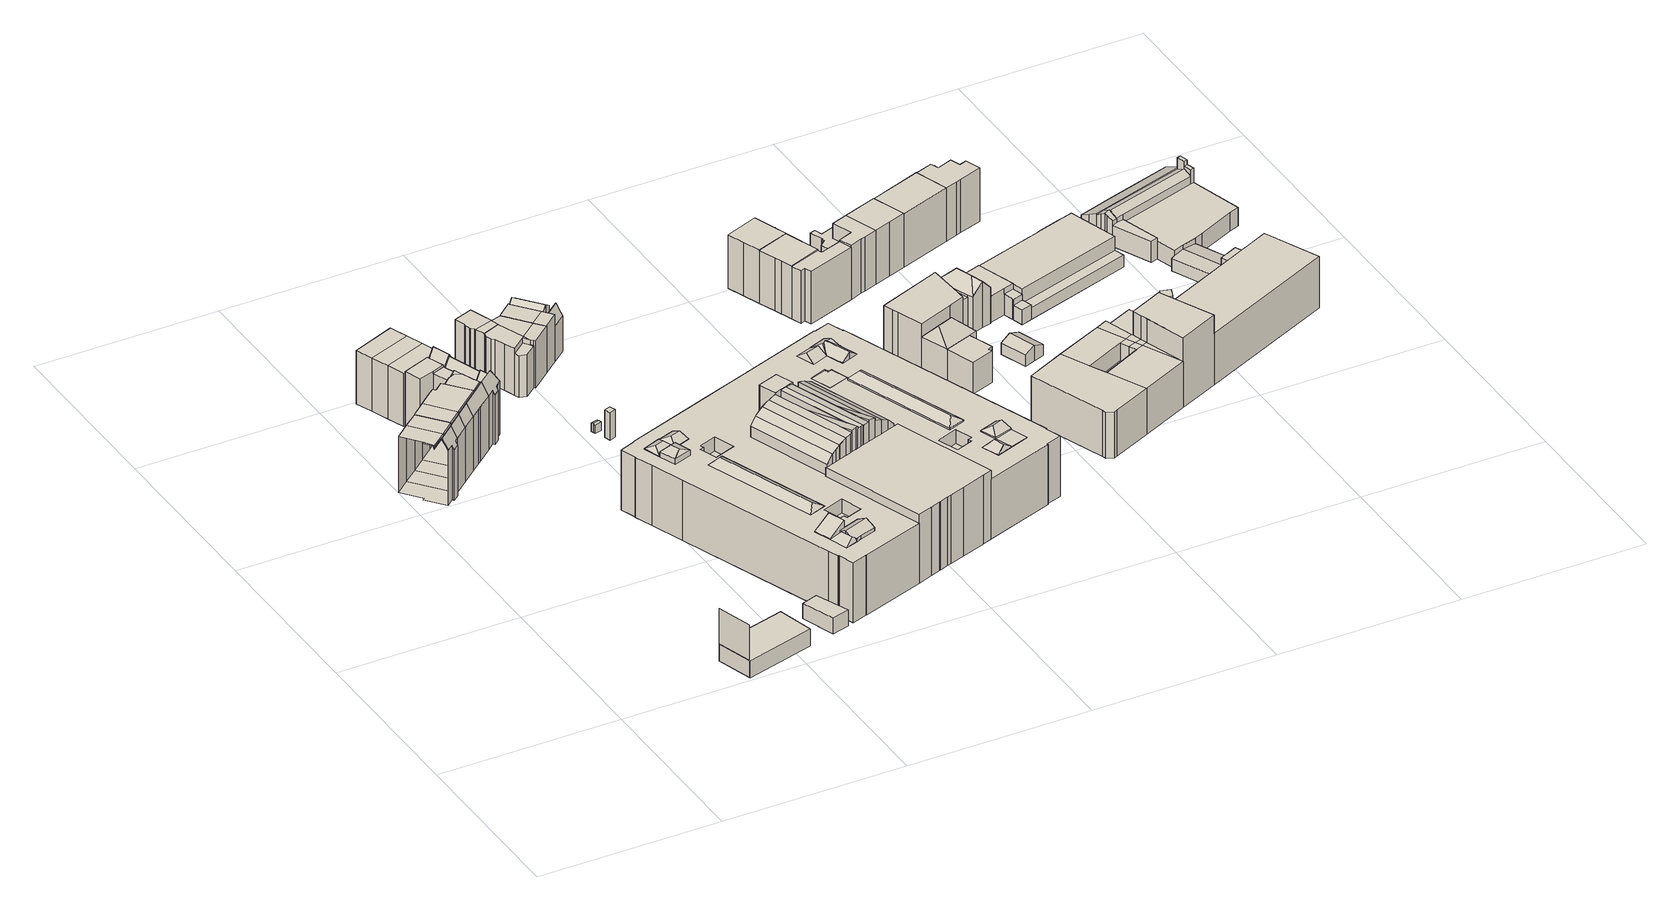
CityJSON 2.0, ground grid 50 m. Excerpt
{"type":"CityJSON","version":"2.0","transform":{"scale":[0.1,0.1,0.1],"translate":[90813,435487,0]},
"CityObjects":{
"building1":{"type":"Building","attributes":{"TerrainHeight":0.61,"bron_tex":"UltraCAM-X 10cm juni 2008","voll_tex":"complete","bron_geo":"Lidar 15-30 punten - nov. 2008","status":"1"},"geometry":[{"type":"MultiSurface","lod":"2","boundaries":[[[0,1,2,3,4,5]],[[6,7,8,9]],[[10,11,12]],[[13,10,12,14]],[[15,16,17,18,19,20,21,22]],[[23,15,22,24]],[[25,26,27,28,29,30,31,32,33,34]],[[6,9,3,2]],[[9,8,13,14]],[[12,35,36]],[[37,11,16]],[[14,12,36,23]],[[21,38,22]],[[21,20,27,26]],[[20,19,28,27]],[[19,18,29,28]],[[18,17,30,29]],[[17,16,31,30]],[[37,15,39]],[[15,35,39]],[[0,5,25,34]],[[4,3,23,24]]]}]},
"building2":{"type":"Building","attributes":{"TerrainHeight":0.63,"bron_tex":"UltraCAM-X 10cm juni 2008","voll_tex":"complete","bron_geo":"Lidar 15-30 punten - nov. 2008","status":"1"},"geometry":[{"type":"MultiSurface","lod":"2","boundaries":[[[5,4,40,41]],[[22,38,42,43]],[[24,22,43,44]],[[45,46,26,25]],[[42,38,26,46]],[[5,41,45,25]],[[40,4,24,44]]]}]},
"building3":{"type":"Building","attributes":{"TerrainHeight":3.37,"bron_tex":"UltraCAM-X 10cm juni 2008","voll_tex":"complete","bron_geo":"Lidar 15-30 punten - nov. 2008","status":"1"},"geometry":[{"type":"MultiSurface","lod":"2","boundaries":[[[47,48,49,50,51,52,53]],[[54,55,56,57,58,59,60]],[[61,62,60,54]],[[47,53,55,54]],[[53,52,56,55]],[[52,51,57,56]],[[51,50,58,57]],[[50,49,59,58]],[[49,48,60,59]]]}]},
"building4":{"type":"Building","attributes":{"TerrainHeight":0.52,"bron_tex":"UltraCAM-X 10cm juni 2008","voll_tex":"complete","bron_geo":"Lidar 15-30 punten - nov. 2008","status":"1"},"geometry":[{"type":"MultiSurface","lod":"2","boundaries":[[[63,64,65,66]],[[67,68,69,70]],[[71,67,70,72]],[[73,74,46,45]],[[69,68,46,74]],[[68,67,43,42]],[[67,71,44,43]],[[63,66,73,45]],[[65,64,71,72]],[[64,63,41,40]]]}]},
"building5":{"type":"Building","attributes":{"TerrainHeight":0.45,"bron_tex":"UltraCAM-X 10cm juni 2008","voll_tex":"complete","bron_geo":"Lidar 15-30 punten - nov. 2008","status":"1"},"geometry":[{"type":"MultiSurface","lod":"2","boundaries":[[[66,65,75,76,77,78,79,80]],[[81,82,83,84,85,86]],[[87,81,86,88]],[[89,90,91,92,74,73,93,94,95,96]],[[86,85,97,98]],[[85,84,91,90]],[[84,83,92,91]],[[83,82,74,92]],[[82,81,70,69]],[[88,86,98,99]],[[81,87,72,70]],[[66,80,93,73]],[[80,79,94,93]],[[79,78,95,94]],[[78,77,96,95]],[[77,76,89,96]],[[76,75,100,101]],[[75,65,87,88]]]}]},
"building6":{"type":"Building","attributes":{"TerrainHeight":0.44,"bron_tex":"UltraCAM-X 10cm juni 2008","voll_tex":"complete","bron_geo":"Lidar 15-30 punten - nov. 2008","status":"1"},"geometry":[{"type":"MultiSurface","lod":"2","boundaries":[[[102,103,104,105]],[[106,107,108,109]],[[102,105,108,107]],[[105,104,109,108]],[[103,102,107,106]]]}]},
"building7":{"type":"Building","attributes":{"TerrainHeight":0.46,"bron_tex":"UltraCAM-X 10cm juni 2008","voll_tex":"complete","bron_geo":"Lidar 15-30 punten - nov. 2008","status":"1"},"geometry":[{"type":"MultiSurface","lod":"2","boundaries":[[[104,103,110,111]],[[106,109,112,113]],[[104,111,112,109]],[[110,103,106,113]]]}]},
"building8":{"type":"Building","attributes":{"TerrainHeight":0.47,"bron_tex":"UltraCAM-X 10cm juni 2008","voll_tex":"complete","bron_geo":"Lidar 15-30 punten - nov. 2008","status":"1"},"geometry":[{"type":"MultiSurface","lod":"2","boundaries":[[[111,110,114,115,116,117]],[[113,112,118,119,120]],[[111,117,118,112]],[[117,116,121,118]],[[116,115,119,121]],[[115,114,120,119]],[[114,110,113,120]]]}]},
"building9":{"type":"Building","attributes":{"TerrainHeight":0.47,"bron_tex":"UltraCAM-X 10cm juni 2008","voll_tex":"complete","bron_geo":"Lidar 15-30 punten - nov. 2008","status":"1"},"geometry":[{"type":"MultiSurface","lod":"2","boundaries":[[[122,123,124,125,126]],[[127,128,129,130]],[[128,131,132,129]],[[119,118,133,134,135]],[[128,127,118,136]],[[127,130,133,118]],[[130,129,137,138]],[[131,128,136,121]],[[129,132,139,137]],[[123,122,121,119]],[[122,126,132,131]],[[126,125,140,141]],[[125,124,135,134]],[[124,123,119,135]]]}]},
"building10":{"type":"Building","attributes":{"TerrainHeight":0.56,"bron_tex":"UltraCAM-X 10cm juni 2008","voll_tex":"complete","bron_geo":"Lidar 15-30 punten - nov. 2008","status":"1"},"geometry":[{"type":"MultiSurface","lod":"2","boundaries":[[[101,100,142,143,144,145,146,147]],[[148,149,150,151]],[[152,148,151,153,154,155,156,157,158]],[[98,97,159,160,161,162,163,164,165]],[[99,98,165,166]],[[167,168,169,170,171,172,173,174,175,176,177,178,179,90,89,180,181,182]],[[149,148,183,184]],[[148,152,185,183]],[[152,158,169,168]],[[158,157,170,169]],[[157,156,171,170]],[[156,155,172,171]],[[155,154,173,172]],[[154,153,174,173]],[[186,164,153,151]],[[165,186,151,187]],[[164,163,175,174]],[[163,162,176,175]],[[162,161,177,176]],[[161,160,178,177]],[[160,159,179,178]],[[159,97,90,179]],[[166,165,187,150]],[[101,147,180,89]],[[147,146,188,189]],[[146,145,190,188]],[[145,144,191,190]],[[144,143,192,191]],[[143,142,150,149]],[[142,100,99,166]]]}]},
"building11":{"type":"Building","attributes":{"TerrainHeight":1.01,"bron_tex":"UltraCAM-X 10cm juni 2008","voll_tex":"complete","bron_geo":"Lidar 15-30 punten - nov. 2008","status":"1"},"geometry":[{"type":"MultiSurface","lod":"2","boundaries":[[[189,188,190,191,192,193]],[[141,140,194]],[[140,195,196,197,194]],[[138,137,183,185]],[[137,139,184,183]],[[134,133,168,167,182,181,180,198]],[[138,185,168,133]],[[189,193,197,196]],[[193,192,184,199]],[[141,194,200,139]],[[194,197,199,200]],[[196,195,198,180]],[[195,140,134,198]]]}]},
"building12":{"type":"Building","attributes":{"TerrainHeight":3.46,"bron_tex":"UltraCAM-X 10cm juni 2008","voll_tex":"complete","bron_geo":"Lidar 15-30 punten - nov. 2008","status":"1"},"geometry":[{"type":"MultiSurface","lod":"2","boundaries":[[[201,202,203,204]],[[205,206,207,208]],[[201,204,206,205]],[[204,203,207,206]],[[203,202,208,207]],[[202,201,205,208]]]}]},
"building13":{"type":"Building","attributes":{"TerrainHeight":2.29,"bron_tex":"UltraCAM-X 10cm juni 2008","voll_tex":"complete","bron_geo":"Lidar 15-30 punten - nov. 2008","status":"1"},"geometry":[{"type":"MultiSurface","lod":"2","boundaries":[[[209,210,211,212,213]],[[214,215,216,217,218,219,209,213,220,221]],[[222,223,224,225,226,227,228,229,230,231,232]],[[211,210,233,234]],[[210,209,235,226]],[[214,221,236,232]],[[221,220,222,236]],[[220,213,223,222]],[[209,219,227,235]],[[219,218,228,227]],[[218,217,229,228]],[[217,216,230,229]],[[216,215,231,230]],[[215,214,232,231]]]}]},
"building14":{"type":"Building","attributes":{"TerrainHeight":2.46,"bron_tex":"UltraCAM-X 10cm juni 2008","voll_tex":"complete","bron_geo":"Lidar 15-30 punten - nov. 2008","status":"1"},"geometry":[{"type":"MultiSurface","lod":"2","boundaries":[[[237,238,239]],[[240,241,242,243,244,245]],[[239,234,233,246,247,248,249,250,251,237]],[[225,252,253,254,255,256,257,258,259,226]],[[238,237,245,244]],[[243,242,253,252]],[[242,241,254,253]],[[241,240,260,254]],[[247,246,259,258]],[[246,233,226,259]],[[237,251,240,245]],[[251,250,255,260]],[[250,249,256,255]],[[249,248,257,256]],[[248,247,258,257]]]}]},
"building15":{"type":"Building","attributes":{"TerrainHeight":3.62,"bron_tex":"UltraCAM-X 10cm juni 2008","voll_tex":"complete","bron_geo":"Lidar 15-30 punten - nov. 2008","status":"1"},"geometry":[{"type":"MultiSurface","lod":"2","boundaries":[[[261,262,263,264]],[[262,265,266,263]],[[267,268,269,270]],[[261,264,268,267]],[[264,263,271,268]],[[262,261,267,272]],[[263,266,269,271]],[[266,265,270,269]],[[265,262,272,270]]]}]},
"building16":{"type":"Building","attributes":{"TerrainHeight":3.78,"bron_tex":"UltraCAM-X 10cm juni 2008","voll_tex":"complete","bron_geo":"Lidar 15-30 punten - nov. 2008","status":"1"},"geometry":[{"type":"MultiSurface","lod":"2","boundaries":[[[273,274,275,276]],[[277,278,279,280]],[[273,276,280,279]],[[276,275,277,280]],[[275,274,278,277]],[[274,273,279,278]]]}]},
"building17":{"type":"Building","attributes":{"TerrainHeight":2.37,"bron_tex":"UltraCAM-X 10cm juni 2008","voll_tex":"complete","bron_geo":"Lidar 15-30 punten - nov. 2008","status":"1"},"geometry":[{"type":"MultiSurface","lod":"2","boundaries":[[[281,282,283,284,285,286,287]],[[213,212,211,281,287,288]],[[289,290,291]],[[292,293,294,295,296,252,225,224,223]],[[285,284,295,294]],[[284,283,296,295]],[[283,282,289,291]],[[282,281,239,238]],[[213,288,292,223]],[[281,211,234,239]],[[291,290,252,296]],[[290,289,244,243]]]}]},
"building18":{"type":"Building","attributes":{"TerrainHeight":2.28,"bron_tex":"UltraCAM-X 10cm juni 2008","voll_tex":"complete","bron_geo":"Lidar 15-30 punten - nov. 2008","status":"1"},"geometry":[{"type":"MultiSurface","lod":"2","boundaries":[[[297,298,299,300,301,302]],[[303,297,302,304]],[[305,306,307,294,293,292]],[[302,301,306,308]],[[301,300,309,310]],[[300,299,294,307]],[[299,298,286,285]],[[298,297,287,286]],[[303,304,305,292]],[[304,302,308,305]],[[297,303,288,287]]]}]},
"building19":{"type":"Building","attributes":{"TerrainHeight":2.13,"bron_tex":"UltraCAM-X 10cm juni 2008","voll_tex":"complete","bron_geo":"Lidar 15-30 punten - nov. 2008","status":"1"},"geometry":[{"type":"MultiSurface","lod":"2","boundaries":[[[311,312,313,314]],[[312,310,309,315,316,313]],[[317,318,319,320]],[[321,322,317,320]],[[323,324,325,307,306,305]],[[312,311,308,326]],[[315,309,307,325]],[[310,312,326,306]],[[318,317,327,305]],[[320,319,311,328]],[[319,318,305,308]],[[317,322,323,327]],[[322,321,329,323]],[[321,320,328,314]]]}]},
"building20":{"type":"Building","attributes":{"TerrainHeight":1.54,"bron_tex":"UltraCAM-X 10cm juni 2008","voll_tex":"complete","bron_geo":"Lidar 15-30 punten - nov. 2008","status":"1"},"geometry":[{"type":"MultiSurface","lod":"2","boundaries":[[[330,331,332,333]],[[334,335,331,330]],[[335,332,331]],[[334,330,333]],[[333,332,336,337]],[[338,339,340,341]],[[342,341,340,343]],[[342,338,341]],[[343,340,339]],[[344,345,346,347]],[[347,346,348,349]],[[344,347,349]],[[345,348,346]],[[350,351,352,353]],[[354,355,351,350]],[[355,352,351]],[[354,350,353]],[[356,357,358,359]],[[360,361,358,357]],[[359,358,361]],[[356,360,357]],[[362,363,364,365]],[[366,367,364,363]],[[364,367,365]],[[362,366,363]],[[368,369,370,371]],[[371,370,372,373]],[[368,371,373]],[[369,372,370]],[[374,375,376,377,378,379]],[[380,381,382,375,374,383]],[[384,385,386,387]],[[388,387,386,389]],[[388,384,387]],[[389,386,385]],[[390,391,392,393]],[[391,394,395,392]],[[390,394,391]],[[396,397,398,399]],[[400,401,402,403]],[[403,402,404,405]],[[400,403,405]],[[401,404,402]],[[406,407,408,409,410,411]],[[412,406,411,413,414,415]],[[416,417,418,419,420,421,422,423,424,425,426,427,428,429,430,431,432,433,434,435,430,429,436,437,438,439,428,427,440,425,424,441,420,419,442,443,444,445,418,417,446,447,448,449,450,451,452,453,454,455,456,457,458,459,460,461,462,463,464,465,394,390,466,467,468,395,394,465,469,470,462,461,471,459,458,472,473,474,475,476,477,478,473,472,479,480,456,455,481,482,483,484,485,486,487,488,489,490,491,492,493,494,495,496,497,498,499,500,501,502,503,504,505,506,507]],[[508,509,510,511,512,513]],[[514,515,516,517]],[[518,519,520,521,522,523]],[[524,525,526,527,528,529]],[[530,531,532,533,534,535,536,537,538,539,540,541,542]],[[543,544,545,546]],[[547,543,546,548]],[[549,547,548,550]],[[551,552,553,554,555]],[[556,557,558,559]],[[560,556,559,561]],[[562,563,564,565,566]],[[567,568,569,570]],[[571,567,570,572]],[[573,571,572,574]],[[574,575,576,573]],[[577,578,579,580,581,582]],[[583,584,585,586,587,588,589,590,591,592,593,594,595,596,597,598,599,600,601,602,603,604,605,606,607,608,609,610,611,612]],[[546,545,452,613]],[[545,544,453,452]],[[544,543,614,615]],[[548,546,613,616]],[[543,547,617,614]],[[550,618,619,620]],[[618,548,616,621]],[[547,549,622,617]],[[623,550,553]],[[555,554,624,625]],[[554,553,620,624]],[[623,552,549]],[[552,551,626,622]],[[551,627,557]],[[628,558,625,629]],[[558,627,555]],[[557,630,631,626]],[[630,556,632,633]],[[634,560,635,636]],[[556,634,637,632]],[[638,561,564]],[[566,565,448,639]],[[638,563,560]],[[563,640,641,635]],[[640,562,642,643]],[[562,644,568]],[[570,569,639,645]],[[569,644,566]],[[646,567,647,648]],[[568,646,649,642]],[[572,650,651,652]],[[650,570,645,653]],[[567,654,655,647]],[[654,571,656,657]],[[574,572,652,658]],[[659,573,660,661]],[[571,659,662,656]],[[575,574,658,663]],[[573,576,664,660]],[[576,575,447,446]],[[335,334,477,476]],[[332,335,665,666]],[[334,333,478,477]],[[337,336,475,667]],[[336,332,666,668]],[[339,338,333,337]],[[342,343,474,473]],[[338,342,473,478]],[[343,339,667,474]],[[345,344,426,425]],[[349,348,440,427]],[[344,349,427,426]],[[348,345,425,440]],[[353,352,471,461]],[[355,354,460,459]],[[352,355,459,471]],[[354,353,461,460]],[[356,359,669,670]],[[361,360,435,434]],[[359,361,434,433]],[[362,365,670,671]],[[365,367,360,356]],[[366,362,432,672]],[[369,368,672,431]],[[373,372,430,435]],[[368,373,367,366]],[[372,369,431,430]],[[374,379,673]],[[674,378,675]],[[378,377,676,677]],[[377,376,678,679]],[[376,375,680,467]],[[380,681,682]],[[374,673,383]],[[375,382,468,680]],[[382,381,395,468]],[[381,380,682,384]],[[388,389,466,393]],[[384,388,683,684]],[[389,675,685,686]],[[393,392,687,683]],[[392,395,684,687]],[[396,399,424,423]],[[399,398,441,424]],[[398,397,400,405]],[[397,396,423,688]],[[401,400,688,422]],[[689,401,422,690]],[[411,410,421,691]],[[410,409,692,421]],[[409,408,690,692]],[[408,693,689]],[[406,694,407]],[[412,415,695,696]],[[415,414,405,695]],[[414,413,420,441]],[[413,411,691,420]],[[697,412,696,403]],[[406,697,403,694]],[[496,495,584,583]],[[495,494,585,584]],[[494,493,586,585]],[[493,492,698,586]],[[492,491,587,698]],[[491,490,588,587]],[[490,489,589,588]],[[489,488,590,589]],[[488,487,591,590]],[[487,486,592,591]],[[486,485,593,592]],[[485,484,594,593]],[[484,483,595,594]],[[483,482,596,595]],[[482,481,597,596]],[[481,455,699,597]],[[621,451,624,619]],[[653,447,663,651]],[[416,507,602,700]],[[507,506,603,602]],[[506,505,604,603]],[[505,504,605,604]],[[504,503,606,605]],[[503,502,607,606]],[[502,501,608,607]],[[501,500,609,608]],[[500,499,610,609]],[[499,498,611,610]],[[498,497,612,611]],[[497,496,583,612]],[[433,432,671,669]],[[429,428,521,520]],[[428,439,522,521]],[[439,438,523,522]],[[438,437,518,523]],[[437,436,519,518]],[[436,429,520,519]],[[444,443,511,510]],[[443,442,512,511]],[[442,419,513,512]],[[419,418,508,513]],[[418,445,509,508]],[[445,444,510,509]],[[464,463,579,578]],[[463,462,580,579]],[[462,470,581,580]],[[470,469,582,581]],[[469,465,577,582]],[[465,464,578,577]],[[467,676,679,678]],[[677,466,686,685]],[[457,456,527,526]],[[456,480,528,527]],[[480,479,529,528]],[[479,472,524,529]],[[472,458,525,524]],[[458,457,526,525]],[[476,475,668,665]],[[517,516,450,449]],[[516,515,451,450]],[[515,701,629,624]],[[701,702,559,628]],[[702,703,561,559]],[[703,514,565,564]],[[514,517,449,448]],[[530,542,446,417]],[[542,662,661,664]],[[657,649,648,655]],[[643,637,636,641]],[[633,541,615,631]],[[541,540,454,453]],[[540,539,455,454]],[[539,538,704,699]],[[538,537,598,704]],[[537,536,599,598]],[[536,535,600,599]],[[535,534,705,600]],[[534,533,601,705]],[[533,532,706,601]],[[532,531,700,706]],[[531,530,417,416]]]}]},
"building21":{"type":"Building","attributes":{"TerrainHeight":3.03,"bron_tex":"UltraCAM-X 10cm juni 2008","voll_tex":"complete","bron_geo":"Lidar 15-30 punten - nov. 2008","status":"1"},"geometry":[{"type":"MultiSurface","lod":"2","boundaries":[[[707,708,709,710,711,712]],[[713,714,715,716,717,718,719,720,721]],[[722,723,724,725,726,727,728,729,730]],[[707,712,721,720]],[[712,711,713,721]],[[711,710,731,732]],[[710,709,725,724]],[[709,708,726,725]],[[718,717,729,728]],[[717,716,730,729]],[[716,715,722,730]],[[715,714,723,722]],[[714,713,733,734]]]}]},
"building22":{"type":"Building","attributes":{"TerrainHeight":3.12,"bron_tex":"UltraCAM-X 10cm juni 2008","voll_tex":"complete","bron_geo":"Lidar 15-30 punten - nov. 2008","status":"1"},"geometry":[{"type":"MultiSurface","lod":"2","boundaries":[[[735,732,731,736,737,738]],[[739,734,733,740,741,742,743,744]],[[745,746,747,748,749,750,724,723]],[[732,735,740,733]],[[735,738,751,752]],[[738,737,753,749]],[[737,736,750,753]],[[736,731,724,750]],[[734,739,754,723]],[[739,744,745,754]],[[744,743,746,745]],[[743,742,747,746]],[[742,741,755,756]],[[741,740,757,755]]]}]},
"building23":{"type":"Building","attributes":{"TerrainHeight":3.31,"bron_tex":"UltraCAM-X 10cm juni 2008","voll_tex":"complete","bron_geo":"Lidar 15-30 punten - nov. 2008","status":"1"},"geometry":[{"type":"MultiSurface","lod":"2","boundaries":[[[758,759,752,751,760,761,762,763]],[[756,755,757,764,765,766]],[[767,768,769,770,771,749,748,747]],[[752,759,764,757]],[[759,758,765,764]],[[763,762,769,768]],[[762,761,770,769]],[[761,760,771,770]],[[760,751,749,771]],[[756,766,767,747]]]}]},
"building24":{"type":"Building","attributes":{"TerrainHeight":3.44,"bron_tex":"UltraCAM-X 10cm juni 2008","voll_tex":"complete","bron_geo":"Lidar 15-30 punten - nov. 2008","status":"1"},"geometry":[{"type":"MultiSurface","lod":"2","boundaries":[[[772,773,774]],[[775,776,773,772,777]],[[778,779,780,781]],[[782,775,777]],[[783,784,785,786,787,788,789,790]],[[782,777,772,774]],[[791,792,793,794,795,796]],[[797,798,799,800,801,802,803,804,805,806,807,808,809,810]],[[774,773,803,802]],[[773,776,804,803]],[[776,775,792,791]],[[778,781,798,811]],[[780,779,800,799]],[[775,782,812,813]],[[783,790,811,797]],[[790,789,779,778]],[[789,788,801,800]],[[788,787,802,801]],[[787,786,782,774]],[[786,785,809,812]],[[785,784,810,809]],[[784,783,797,810]],[[791,796,805,804]],[[796,795,806,805]],[[795,794,807,806]],[[794,793,808,807]],[[793,792,813,808]]]}]},
"building25":{"type":"Building","attributes":{"TerrainHeight":2.88,"bron_tex":"UltraCAM-X 10cm juni 2008","voll_tex":"complete","bron_geo":"Lidar 15-30 punten - nov. 2008","status":"1"},"geometry":[{"type":"MultiSurface","lod":"2","boundaries":[[[814,815,816,817,818,819,820,821]],[[822,823,824,825,826,827,828,829,830,831,832,833,834]],[[835,836,837,768,767,838,839,840,841,842,843,844]],[[819,818,824,823]],[[818,817,825,824]],[[817,816,826,825]],[[815,814,845,836]],[[814,821,837,845]],[[821,820,768,837]],[[820,819,758,763]],[[834,833,839,838]],[[833,832,840,839]],[[832,831,841,840]],[[831,830,842,841]],[[830,829,843,842]],[[829,828,844,843]],[[828,827,835,844]],[[823,822,766,765]],[[822,834,838,767]]]}]},
"building26":{"type":"Building","attributes":{"TerrainHeight":3.48,"bron_tex":"UltraCAM-X 10cm juni 2008","voll_tex":"complete","bron_geo":"Lidar 15-30 punten - nov. 2008","status":"1"},"geometry":[{"type":"MultiSurface","lod":"2","boundaries":[[[846,847,848,849]],[[850,851,852,853,854,855,856,857,858]],[[858,857,859,860,861,862]],[[859,863,864,860]],[[856,855,865,866,867]],[[863,867,866,864]],[[868,869,870,871,872,873,874,875]],[[850,858,876,874]],[[857,856,847,846]],[[855,854,870,877]],[[854,853,871,870]],[[853,852,872,871]],[[852,851,873,872]],[[851,850,874,873]],[[858,862,875,876]],[[862,861,868,875]],[[859,857,846,849]],[[863,859,849,878]],[[856,867,848,847]],[[865,855,877,869]],[[867,863,878,848]]]}]},
"building27":{"type":"Building","attributes":{"TerrainHeight":3.7,"bron_tex":"UltraCAM-X 10cm juni 2008","voll_tex":"complete","bron_geo":"Lidar 15-30 punten - nov. 2008","status":"1"},"geometry":[{"type":"MultiSurface","lod":"2","boundaries":[[[879,880,881,882]],[[883,879,882,884]],[[885,886,887,888]],[[880,879,889,887]],[[882,881,886,890]],[[881,880,887,886]],[[879,883,888,889]],[[883,884,885,888]],[[884,882,890,885]]]}]},
"building28":{"type":"Building","attributes":{"TerrainHeight":3.73,"bron_tex":"UltraCAM-X 10cm juni 2008","voll_tex":"complete","bron_geo":"Lidar 15-30 punten - nov. 2008","status":"1"},"geometry":[{"type":"MultiSurface","lod":"2","boundaries":[[[891,892,893,894,895,896]],[[895,894,897,898,899,900]],[[896,895,900]],[[893,897,894]],[[798,901,902,903,904,905,906,799]],[[891,896,901,798]],[[893,892,799,906]],[[892,891,781,780]],[[900,899,903,902]],[[899,898,904,903]],[[898,897,905,904]],[[896,900,902,901]],[[897,893,906,905]]]}]},
"building29":{"type":"Building","attributes":{"TerrainHeight":2.81,"bron_tex":"UltraCAM-X 10cm juni 2008","voll_tex":"complete","bron_geo":"Lidar 15-30 punten - nov. 2008","status":"1"},"geometry":[{"type":"MultiSurface","lod":"2","boundaries":[[[816,815,907,908,909]],[[910,911,912,913,914,915]],[[835,916,917,918,919,836]],[[816,909,913,912]],[[909,908,920,921]],[[908,907,919,918]],[[907,815,836,919]],[[911,910,922,835]],[[910,915,916,922]],[[915,914,917,916]],[[914,913,923,924]],[[912,911,827,826]]]}]},
"building30":{"type":"Building","attributes":{"TerrainHeight":2.94,"bron_tex":"UltraCAM-X 10cm juni 2008","voll_tex":"complete","bron_geo":"Lidar 15-30 punten - nov. 2008","status":"1"},"geometry":[{"type":"MultiSurface","lod":"2","boundaries":[[[921,920,925,926]],[[923,927,928,924]],[[917,929,930,918]],[[921,926,927,923]],[[926,925,931,932]],[[925,920,918,930]],[[924,928,929,917]],[[928,927,933,934]]]}]},
"building31":{"type":"Building","attributes":{"TerrainHeight":3.48,"bron_tex":"UltraCAM-X 10cm juni 2008","voll_tex":"complete","bron_geo":"Lidar 15-30 punten - nov. 2008","status":"1"},"geometry":[{"type":"MultiSurface","lod":"2","boundaries":[[[935,936,937,938,939]],[[940,941,942,943]],[[944,861,860,945]],[[860,864,946,947,945]],[[866,865,948]],[[864,866,948,946]],[[949,950,869,868,951,952]],[[936,935,951,953]],[[935,939,952,951]],[[939,938,949,952]],[[940,943,938,937]],[[943,942,954,955]],[[942,941,869,950]],[[956,940,947,946]],[[957,956,946,948]],[[941,957,948,865]],[[861,944,953,868]],[[944,945,958,936]],[[945,947,937,958]]]}]},
"building32":{"type":"Building","attributes":{"TerrainHeight":3.77,"bron_tex":"UltraCAM-X 10cm juni 2008","voll_tex":"complete","bron_geo":"Lidar 15-30 punten - nov. 2008","status":"1"},"geometry":[{"type":"MultiSurface","lod":"2","boundaries":[[[959,960,961,962]],[[963,964,965,966,967]],[[968,969,970,971]],[[972,973,974,975,976]],[[977,978,979,980,981,982,983,984,985,986,987,988,989,990,991]],[[992,993,994,995,996,997,998,999,1000,1001,1002,1003,1004,1005,1006,1007,1008]],[[962,961,969,968]],[[961,960,1001,1009]],[[960,959,1010,1001]],[[966,965,959,962]],[[965,964,1002,1010]],[[964,963,1003,1002]],[[971,970,1000,1011]],[[970,969,1009,1000]],[[972,976,1012,1005]],[[976,975,978,977]],[[975,974,963,967]],[[974,973,1004,1003]],[[973,972,1005,1004]],[[977,991,1006,1012]],[[991,990,1007,1006]],[[990,989,1008,1007]],[[989,988,992,1008]],[[988,987,993,992]],[[987,986,994,993]],[[986,985,995,994]],[[985,984,996,995]],[[984,983,997,996]],[[983,982,998,997]],[[982,981,999,998]],[[981,980,1011,999]],[[980,979,968,971]],[[979,978,967,966]]]}]},
"building33":{"type":"Building","attributes":{"TerrainHeight":3.03,"bron_tex":"UltraCAM-X 10cm juni 2008","voll_tex":"complete","bron_geo":"Lidar 15-30 punten - nov. 2008","status":"1"},"geometry":[{"type":"MultiSurface","lod":"2","boundaries":[[[1013,1014,1015,1016,1017]],[[1018,1019,1020,1021,1022,1023,1024,932,931,1025,1026]],[[934,933,1027,1028,1029,1030,1031,1032]],[[1033,1034,1035,930,929,1036,1037,1038,1039,1040,1041,1042]],[[1016,1015,1042,1043]],[[1015,1014,1033,1042]],[[932,1024,1027,933]],[[1024,1023,1028,1027]],[[1023,1022,1041,1040]],[[1022,1021,1043,1041]],[[1021,1020,1017,1016]],[[1020,1019,1013,1017]],[[1018,1026,1035,1034]],[[1026,1025,1044,1035]],[[1025,931,930,1044]],[[934,1032,1036,929]],[[1032,1031,1037,1036]],[[1031,1030,1038,1037]],[[1030,1029,1039,1038]],[[1029,1028,1040,1039]]]}]},
"building34":{"type":"Building","attributes":{"TerrainHeight":3.89,"bron_tex":"UltraCAM-X 10cm juni 2008","voll_tex":"complete","bron_geo":"Lidar 15-30 punten - nov. 2008","status":"1"},"geometry":[{"type":"MultiSurface","lod":"2","boundaries":[[[1045,1046,1047,1048]],[[1049,1050,1051,1052]],[[1045,1048,1049,1052]],[[1048,1047,1050,1049]],[[1047,1046,1051,1050]],[[1046,1045,1052,1051]]]}]},
"building35":{"type":"Building","attributes":{"TerrainHeight":3.5,"bron_tex":"UltraCAM-X 10cm juni 2008","voll_tex":"complete","bron_geo":"Lidar 15-30 punten - nov. 2008","status":"1"},"geometry":[{"type":"MultiSurface","lod":"2","boundaries":[[[1053,1054,1055,1056,1057]],[[955,954,1058,1059,1060,1061]],[[949,1062,1063,1064,1065,1066,1067,950]],[[955,1061,1062,949]],[[1061,1060,1063,1062]],[[1060,1059,1055,1054]],[[1059,1058,1067,1068]],[[1058,954,950,1067]],[[1069,1057,1070,1071]],[[1053,1069,1071,1072]],[[1057,1056,1066,1065]],[[1056,1055,1068,1066]],[[1054,1053,1064,1063]]]}]},
"building36":{"type":"Building","attributes":{"TerrainHeight":3.65,"bron_tex":"UltraCAM-X 10cm juni 2008","voll_tex":"complete","bron_geo":"Lidar 15-30 punten - nov. 2008","status":"1"},"geometry":[{"type":"MultiSurface","lod":"2","boundaries":[[[1073,1074,1075,1076,1077,1078,1079,1080,1081]],[[1082,1083,1084,1085,1086]],[[1087,1071,1070,1088,1089,1090,1091]],[[1092,1093,1094,1095,1096]],[[1097,1098,1099,1100,1101,1102,1103,1104,1105]],[[1106,1107,1108,1109]],[[1110,1111,1112,1113]],[[1084,1114,1115,1116,1085]],[[1117,1118,1072,1071,1087,1119]],[[1086,1120,1121,1122]],[[1120,1123,1124,1121]],[[1125,1126,1127,1128,1129,1130,1131,1132,1133,1134,1135,1136,1137,1138,1139,1140,1141,1065,1064]],[[1080,1079,1135,1142]],[[1079,1078,1136,1135]],[[1078,1077,1137,1136]],[[1077,1076,1138,1137]],[[1076,1143,1087,1091]],[[1143,1075,1119,1087]],[[1075,1074,1128,1127]],[[1144,1085,1145]],[[1084,1083,1146,1147]],[[1083,1082,1148,1146]],[[1091,1090,1139,1138]],[[1090,1089,1140,1139]],[[1089,1088,1141,1140]],[[1088,1070,1065,1141]],[[1095,1094,1074,1073]],[[1094,1093,1129,1128]],[[1093,1092,1149,1129]],[[1097,1105,1132,1131]],[[1105,1104,1133,1132]],[[1104,1103,1134,1133]],[[1103,1102,1150,1134]],[[1101,1100,1086,1122]],[[1100,1099,1082,1086]],[[1099,1098,1130,1148]],[[1098,1097,1131,1130]],[[1109,1108,1142,1151]],[[1108,1107,1081,1080]],[[1107,1106,1121,1124]],[[1110,1113,1102,1101]],[[1113,1112,1151,1150]],[[1112,1111,1106,1109]],[[1111,1110,1122,1121]],[[1085,1152,1145]],[[1116,1115,1092,1096]],[[1115,1114,1153,1149]],[[1114,1084,1147,1153]],[[1117,1119,1127,1126]],[[1072,1118,1125,1064]],[[1118,1117,1126,1125]],[[1120,1152,1154]],[[1124,1155,1073,1081]],[[1155,1123,1096,1095]],[[1123,1120,1154,1116]]]}]}
},
"vertices":[
[3,1111,159],[45,1059,159],[42,1057,159],[58,1034,159],[101,1070,159],[41,1143,159],[42,1057,161],[38,1054,161],[56,1033,161],[58,1034,161],[68,1018,187],[79,1005,158],[69,1019,187],[56,1033,155],[58,1034,155],[70,1018,187],[79,1005,156],[100,1022,155],[103,1017,144],[119,1030,144],[115,1035,155],[124,1042,155],[114,1055,187],[58,1034,150],[101,1070,150],[41,1143,0],[124,1042,0],[115,1035,0],[119,1030,0],[103,1017,0],[100,1022,0],[79,1005,0],[38,1054,0],[45,1059,0],[3,1111,0],[69,1018,187],[69,1019,186],[72,1015,180],[124,1042,154],[70,1018,186],
[140,1103,159],[81,1175,159],[164,1075,154],[153,1088,187],[140,1103,150],[81,1175,0],[164,1075,0],
[325,109,49],[354,13,49],[355,10,49],[545,62,49],[519,161,49],[330,110,49],[330,111,49],[325,109,0],[330,111,0],[330,110,0],[519,161,0],[545,62,0],[355,10,0],[354,13,0],[325,109,150],[354,13,150],
[81,1175,160],[140,1103,160],[178,1135,160],[119,1207,160],[153,1088,188],[164,1075,155],[202,1106,154],[191,1120,188],[140,1103,151],[178,1135,151],[119,1207,0],[202,1106,0],
[254,1198,160],[206,1255,160],[199,1262,160],[176,1242,160],[170,1249,160],[156,1238,160],[191,1120,189],[202,1106,155],[230,1129,154],[239,1137,154],[278,1168,153],[266,1183,189],[178,1135,152],[254,1198,152],[206,1255,0],[278,1168,0],[239,1137,0],[230,1129,0],[156,1238,0],[170,1249,0],[176,1242,0],[199,1262,0],[278,1168,152],[266,1183,187],[254,1198,151],[254,1198,159],[206,1255,159],
[96,1493,152],[114,1448,152],[232,1491,152],[214,1539,152],[114,1448,0],[96,1493,0],[214,1539,0],[232,1491,0],
[131,1401,152],[249,1445,152],[249,1445,0],[131,1401,0],
[149,1353,151],[153,1354,151],[229,1383,151],[266,1397,151],[266,1397,0],[153,1354,0],[149,1353,0],[229,1383,0],
[229,1383,155],[153,1354,155],[170,1309,155],[212,1322,155],[246,1335,155],[266,1397,142],[249,1390,175],[266,1342,175],[284,1349,141],[229,1383,138],[246,1335,138],[284,1349,0],[212,1322,0],[170,1309,0],[249,1390,0],[266,1342,170],[284,1349,136],[246,1335,132],[212,1322,150],[246,1335,150],
[285,1225,159],[279,1241,159],[277,1240,159],[264,1275,159],[246,1283,159],[228,1275,159],[299,1249,174],[279,1241,137],[285,1225,137],[310,1219,174],[318,1255,139],[333,1215,138],[329,1226,138],[327,1232,139],[332,1234,129],[325,1253,129],[320,1251,139],[299,1186,152],[303,1182,141],[318,1195,141],[315,1199,151],[323,1206,151],[333,1215,152],[310,1220,187],[285,1225,151],[277,1240,0],[318,1255,0],[320,1251,0],[325,1253,0],[332,1234,0],[327,1232,0],[329,1226,0],[333,1215,0],[323,1206,0],[315,1199,0],[318,1195,0],[303,1182,0],[299,1186,0],[228,1275,0],[246,1283,0],[264,1275,0],[299,1249,170],[279,1241,132],[318,1255,134],[310,1219,187],[310,1220,174],[246,1283,155],[228,1275,155],[264,1275,155],[277,1240,155],[279,1241,155],
[258,1303,155],[246,1334,150],[228,1276,150],[228,1275,150],[258,1303,150],[228,1276,0],[258,1303,132],[246,1334,132],
[586,175,43],[618,82,46],[666,95,46],[631,190,43],[586,175,0],[631,190,0],[666,95,0],[618,82,0],
[402,1461,134],[411,1436,134],[460,1455,134],[453,1476,134],[454,1477,134],[380,1522,134],[390,1495,134],[388,1485,134],[393,1473,134],[394,1471,134],[401,1465,134],[431,1540,134],[394,1527,134],[431,1540,0],[454,1477,0],[453,1476,0],[460,1455,0],[411,1436,0],[401,1465,0],[394,1471,0],[393,1473,0],[388,1485,0],[390,1495,0],[380,1522,0],[411,1436,133],[460,1455,133],[402,1461,0],[394,1527,0],
[483,1377,133],[495,1360,133],[488,1381,133],[445,1345,119],[450,1332,119],[469,1327,119],[499,1351,119],[495,1360,119],[483,1377,119],[412,1433,133],[411,1424,133],[416,1409,133],[423,1403,133],[434,1375,133],[445,1345,133],[499,1351,0],[469,1327,0],[450,1332,0],[434,1375,0],[423,1403,0],[416,1409,0],[411,1424,0],[412,1433,0],[445,1345,0],
[530,1122,24],[532,1116,25],[551,1121,25],[549,1128,24],[534,1109,24],[553,1115,24],[530,1122,0],[549,1128,0],[553,1115,0],[534,1109,0],[551,1121,0],[532,1116,0],
[546,1085,78],[551,1067,78],[569,1074,78],[563,1091,78],[569,1074,0],[551,1067,0],[546,1085,0],[563,1091,0],
[488,1381,134],[495,1360,134],[500,1353,134],[504,1349,134],[557,1393,134],[553,1397,134],[535,1419,134],[481,1485,134],[495,1360,120],[499,1351,120],[500,1353,120],[481,1485,0],[553,1397,0],[557,1393,0],[504,1349,0],[500,1353,0],
[535,1419,135],[553,1397,135],[557,1393,135],[597,1426,135],[594,1430,135],[576,1452,135],[481,1485,135],[521,1519,135],[521,1519,0],[594,1430,0],[597,1426,0],[576,1452,0],[597,1426,100],[594,1430,110],
[576,1452,102],[586,1440,133],[624,1471,133],[614,1484,102],[635,1457,101],[632,1461,110],[540,1535,139],[521,1519,122],[576,1452,121],[595,1468,139],[614,1484,122],[559,1551,122],[559,1551,0],[632,1461,0],[635,1457,0],[586,1440,0],[540,1535,0],[595,1468,102],[614,1484,0],
[1218,384,188],[1228,356,188],[1253,359,172],[1235,407,172],[1189,390,172],[1207,342,172],[1303,377,172],[1286,425,172],[1235,407,175],[1286,425,175],[1272,446,191],[1243,435,191],[1219,452,175],[1270,470,175],[581,635,172],[692,330,172],[710,354,188],[610,629,188],[739,347,172],[628,652,172],[1076,791,192],[1174,519,192],[1204,511,175],[1094,816,175],[1047,799,175],[1157,494,175],[530,787,172],[553,767,186],[581,777,186],[577,803,172],[548,738,172],[594,755,172],[480,768,173],[501,749,186],[527,758,186],[530,787,173],[497,720,173],[548,738,173],[497,720,186],[514,675,186],[535,695,197],[526,719,197],[564,693,186],[548,738,186],[1068,947,191],[1094,875,191],[1118,884,173],[1101,930,173],[1101,933,173],[1074,949,187],[1052,915,173],[1053,913,173],[1070,866,173],[1063,945,187],[1053,913,172],[1101,930,172],[1087,954,187],[1058,943,187],[1035,963,172],[1083,981,172],[990,947,171],[1005,924,188],[1044,938,188],[1035,963,171],[1008,896,171],[1053,913,171],[665,261,173],[682,215,173],[730,232,201],[713,278,201],[682,215,172],[700,164,172],[722,178,187],[711,210,187],[748,182,172],[730,232,172],[715,198,196],[721,183,187],[734,176,181],[748,182,181],[793,198,181],[784,223,196],[709,213,187],[775,248,181],[730,232,181],[716,227,181],[902,176,171],[803,459,171],[811,296,171],[763,279,171],[775,248,171],[793,198,171],[700,164,171],[665,261,171],[713,278,171],[692,330,171],[581,635,171],[628,652,171],[614,655,171],[597,703,171],[564,693,171],[514,675,171],[480,768,171],[577,803,171],[594,755,171],[548,738,171],[608,707,171],[604,717,171],[652,734,171],[673,676,171],[739,347,171],[730,232,171],[760,289,171],[748,285,171],[731,334,171],[790,355,171],[808,460,171],[727,693,171],[811,723,171],[794,772,171],[851,792,171],[869,743,171],[949,771,171],[1031,539,171],[1044,543,171],[1143,261,171],[1133,410,171],[1112,468,171],[1171,489,171],[1157,494,171],[1047,799,171],[1094,816,171],[1053,809,171],[994,788,171],[974,847,171],[1021,864,171],[1083,981,171],[1118,884,171],[1070,866,171],[1025,854,171],[1036,857,171],[1204,511,171],[1189,441,171],[1219,452,171],[1270,470,171],[1303,377,171],[1207,342,171],[1189,390,171],[1235,407,171],[1177,437,171],[1181,427,171],[1333,328,171],[1332,330,171],[1375,345,171],[1360,389,171],[1362,389,171],[1141,992,171],[1139,991,171],[1123,1035,171],[1080,1020,171],[1079,1022,171],[836,936,171],[781,917,171],[717,894,171],[474,809,171],[474,807,171],[431,791,171],[447,747,171],[445,747,171],[463,697,171],[496,606,171],[655,171,171],[665,144,171],[667,145,171],[668,142,171],[683,101,171],[726,117,171],[727,115,171],[811,296,132],[790,355,132],[731,334,132],[748,285,132],[760,289,132],[763,279,132],[811,723,253],[869,743,253],[851,792,253],[794,772,253],[604,717,131],[608,707,131],[597,703,131],[614,655,131],[673,676,131],[652,734,131],[1189,441,131],[1171,489,131],[1112,468,131],[1133,410,131],[1181,427,131],[1177,437,131],[803,459,196],[902,176,196],[944,191,196],[971,200,196],[974,201,196],[998,210,196],[1009,214,196],[1051,228,196],[1118,252,196],[1143,261,196],[1044,543,196],[1031,539,196],[808,460,196],[1013,533,223],[1031,539,203],[949,771,203],[931,765,223],[990,524,237],[908,757,237],[968,517,245],[886,749,245],[948,510,256],[968,517,252],[886,749,213],[869,743,216],[866,742,217],[929,503,252],[948,510,250],[866,742,250],[847,735,252],[910,496,252],[829,729,252],[891,490,256],[910,496,258],[829,729,219],[811,723,217],[810,722,217],[871,483,245],[891,490,250],[810,722,250],[789,715,245],[849,475,237],[767,707,237],[826,467,223],[744,699,223],[727,693,203],[808,460,203],[1021,864,169],[974,847,169],[994,788,169],[1053,809,169],[1036,857,169],[1025,854,169],[431,791,0],[474,807,0],[474,809,0],[717,894,0],[836,936,0],[1079,1022,0],[1080,1020,0],[1123,1035,0],[1139,991,0],[1141,992,0],[1362,389,0],[1360,389,0],[1375,345,0],[1332,330,0],[1333,328,0],[1051,228,0],[1009,214,0],[998,210,0],[971,200,0],[727,115,0],[726,117,0],[683,101,0],[668,142,0],[667,145,0],[665,144,0],[655,171,0],[496,606,0],[463,697,0],[445,747,0],[447,747,0],[931,765,171],[1013,533,0],[1031,539,0],[908,757,171],[990,524,0],[894,752,242],[894,752,0],[886,749,0],[894,752,171],[968,517,0],[954,555,245],[869,743,0],[866,742,0],[948,510,0],[934,548,250],[859,740,250],[859,740,0],[931,504,251],[931,504,0],[929,503,196],[931,504,196],[920,500,252],[910,496,0],[920,500,0],[920,500,196],[897,535,252],[810,722,171],[905,494,258],[905,494,0],[891,490,196],[905,494,196],[878,528,250],[789,715,171],[885,487,248],[871,483,0],[885,487,0],[885,487,196],[780,712,242],[780,712,0],[767,707,0],[780,712,171],[852,476,238],[852,476,0],[849,475,196],[852,476,196],[744,699,0],[836,470,229],[826,467,0],[836,470,0],[836,470,196],[727,693,0],[808,460,0],[1207,342,0],[1253,359,0],[1286,425,171],[1303,377,0],[577,803,0],[530,787,0],[480,768,0],[497,720,171],[1068,947,187],[1100,933,174],[1101,933,172],[1101,930,171],[1101,933,171],[1118,884,0],[1101,930,0],[1094,875,171],[1055,922,176],[1052,915,172],[1035,963,0],[1053,913,0],[1101,933,0],[1083,981,0],[1044,938,0],[682,215,171],[734,176,172],[734,176,171],[784,223,171],[748,182,171],[729,179,183],[715,198,187],[716,227,172],[709,213,182],[711,210,189],[781,917,0],[1143,261,0],[902,176,0],[859,740,253],[847,735,253],[829,729,253],[1118,252,0],[974,201,0],[944,191,0],
[1201,1542,152],[1110,1508,152],[1127,1462,152],[1144,1415,152],[1234,1448,152],[1201,1541,152],[1234,1448,110],[1266,1460,110],[1250,1507,110],[1246,1520,110],[1253,1538,110],[1254,1539,110],[1227,1551,110],[1201,1542,110],[1201,1541,110],[1250,1507,0],[1266,1460,0],[1144,1415,0],[1127,1462,0],[1110,1508,0],[1227,1551,0],[1254,1539,0],[1253,1538,0],[1246,1520,0],[1144,1415,151],[1234,1448,151],[1234,1448,109],[1266,1460,109],
[1268,1352,151],[1162,1369,151],[1169,1350,151],[1180,1320,151],[1274,1437,109],[1268,1352,109],[1296,1363,109],[1310,1385,109],[1288,1395,109],[1282,1413,109],[1282,1413,0],[1288,1395,0],[1310,1385,0],[1296,1363,0],[1180,1320,0],[1162,1369,0],[1180,1320,149],[1268,1352,149],[1169,1350,0],[1274,1437,0],[1296,1363,108],[1310,1385,108],[1268,1352,108],
[1331,1360,149],[1272,1340,149],[1190,1292,149],[1203,1297,149],[1210,1279,149],[1343,1325,149],[1272,1340,108],[1331,1360,108],[1322,1388,108],[1322,1388,0],[1343,1325,0],[1210,1279,0],[1203,1297,0],[1190,1292,0],
[1420,968,133],[1474,944,91],[1446,1021,91],[1376,908,92],[1452,935,91],[1377,951,133],[1482,1163,96],[1488,1066,96],[1522,1074,96],[1489,1165,96],[1348,984,91],[1307,1097,127],[1317,1070,127],[1323,1054,127],[1348,984,127],[1446,1021,128],[1489,1038,128],[1488,1066,128],[1482,1163,128],[1452,935,90],[1376,908,90],[1404,830,90],[1467,852,90],[1462,863,90],[1476,869,90],[1307,1097,0],[1489,1165,0],[1522,1074,0],[1488,1066,0],[1489,1038,0],[1446,1021,0],[1474,944,0],[1452,935,0],[1476,869,0],[1462,863,0],[1467,852,0],[1404,830,0],[1323,1054,0],[1317,1070,0],[1482,1163,0],[1348,984,0],[1376,908,0],
[1391,1342,154],[1425,1354,154],[1394,1445,154],[1350,1429,154],[1370,1374,154],[1331,1360,154],[1343,1325,154],[1378,1338,154],[1322,1388,112],[1331,1360,112],[1370,1374,112],[1350,1429,112],[1394,1445,112],[1383,1475,112],[1336,1458,112],[1329,1479,112],[1314,1475,112],[1328,1438,112],[1325,1437,112],[1328,1430,112],[1311,1415,112],[1383,1475,0],[1425,1354,0],[1378,1338,0],[1311,1415,0],[1328,1430,0],[1325,1437,0],[1328,1438,0],[1314,1475,0],[1329,1479,0],[1336,1458,0],[1391,1342,0],
[1610,630,80],[1632,585,80],[1742,638,80],[1721,683,80],[1467,659,131],[1545,447,131],[1548,436,131],[1567,428,131],[1577,433,131],[1682,480,131],[1632,585,131],[1610,630,131],[1573,708,131],[1721,683,131],[1741,692,131],[1705,767,131],[1688,760,131],[1732,660,131],[1753,667,131],[1814,540,131],[1763,647,131],[1742,638,131],[1705,767,0],[1814,540,0],[1577,433,0],[1567,428,0],[1548,436,0],[1545,447,0],[1467,659,0],[1688,760,0],[1573,708,0],[1682,480,0],[1732,660,80],
[1573,959,45],[1544,948,33],[1570,874,33],[1599,885,45],[1602,969,33],[1629,896,32],[1629,896,0],[1570,874,0],[1544,948,0],[1602,969,0],[1573,959,0],[1599,885,0],
[1489,1165,101],[1522,1074,103],[1527,1060,104],[1545,1099,136],[1530,1144,136],[1491,1166,103],[1560,1070,131],[1585,1077,103],[1584,1079,103],[1548,1185,103],[1491,1166,0],[1548,1185,0],[1584,1079,0],[1585,1077,0],[1560,1070,0],[1527,1060,0],
[1472,1371,154],[1519,1387,154],[1487,1478,154],[1416,1486,113],[1383,1475,113],[1394,1445,113],[1487,1478,113],[1477,1508,113],[1431,1492,113],[1431,1492,0],[1477,1508,0],[1519,1387,0],[1472,1371,0],[1519,1387,153],[1487,1478,153],[1416,1486,0],[1487,1478,111],[1477,1508,111],
[1661,1437,153],[1630,1528,153],[1630,1528,111],[1619,1559,111],[1619,1559,0],[1661,1437,0],[1661,1437,152],[1630,1528,152],[1630,1528,110],[1619,1559,110],
[1820,820,115],[1736,782,115],[1764,697,115],[1856,739,115],[1820,818,115],[1764,697,199],[1814,540,199],[1925,591,199],[1856,739,199],[1736,782,131],[1762,702,131],[1771,673,131],[1764,697,131],[1777,654,131],[1856,739,0],[1925,591,0],[1820,820,0],[1820,818,0],[1736,782,0],[1925,591,146],[1856,739,146],[1771,673,199],[1777,654,199],[1762,702,115],
[1640,1064,42],[1649,1036,42],[1678,1045,42],[1669,1073,42],[1631,1094,59],[1639,1067,59],[1640,1064,59],[1669,1073,59],[1660,1103,59],[1669,1073,34],[1678,1045,34],[1979,1139,34],[1970,1167,34],[1553,1187,75],[1587,1080,75],[1631,1094,75],[1660,1103,75],[1626,1210,75],[1626,1210,74],[1660,1103,74],[1669,1073,74],[1970,1167,74],[1935,1278,74],[1934,1282,74],[1929,1298,74],[1927,1304,74],[1920,1302,74],[1893,1294,74],[1887,1292,74],[1826,1273,74],[1820,1271,74],[1812,1268,74],[1792,1262,74],[1826,1273,0],[1887,1292,0],[1893,1294,0],[1920,1302,0],[1927,1304,0],[1929,1298,0],[1934,1282,0],[1935,1278,0],[1979,1139,0],[1649,1036,0],[1639,1067,0],[1631,1094,0],[1587,1080,0],[1553,1187,0],[1792,1262,0],[1812,1268,0],[1820,1271,0],[1678,1045,0],[1640,1064,0],[1970,1167,0],[1626,1210,0],
[1758,1517,107],[1744,1558,107],[1735,1541,107],[1728,1538,107],[1738,1510,107],[1772,1475,152],[1758,1517,152],[1738,1510,152],[1728,1538,152],[1686,1523,152],[1682,1536,152],[1678,1545,152],[1696,1449,152],[1710,1454,152],[1678,1545,110],[1682,1536,110],[1696,1541,110],[1684,1575,110],[1669,1569,110],[1667,1576,110],[1744,1558,0],[1772,1475,0],[1710,1454,0],[1667,1576,0],[1669,1569,0],[1684,1575,0],[1696,1541,0],[1682,1536,0],[1686,1523,0],[1735,1541,0],[1728,1538,0],[1696,1449,0],
[1972,937,35],[1997,928,35],[2006,954,35],[1980,962,35],[1980,962,0],[2006,954,0],[1997,928,0],[1972,937,0],
[2150,969,70],[2185,890,70],[2236,913,70],[2208,977,70],[2201,993,70],[2303,763,146],[2236,913,146],[2185,890,146],[1948,781,146],[1948,781,0],[2185,890,0],[2150,969,0],[2201,993,0],[2208,977,0],[2303,763,0],[2236,913,0],[2161,975,70],[2201,993,35],[2161,975,41],[2150,969,39],
[2032,1240,52],[2065,1131,52],[2082,1075,52],[2152,1099,52],[2174,1108,52],[2276,1155,52],[2302,1165,52],[2261,1310,52],[2252,1307,52],[1978,1272,72],[1984,1260,79],[1988,1251,84],[2005,1259,84],[1999,1279,74],[2111,1085,41],[2180,1038,35],[2175,1048,35],[2153,1096,35],[2152,1099,35],[1998,1230,60],[2046,1125,60],[2065,1131,60],[2032,1240,60],[2012,1235,60],[1959,1314,53],[1969,1293,64],[1978,1272,75],[1999,1279,75],[2239,1351,76],[2249,1354,76],[2235,1400,53],[2139,1370,53],[2050,1343,53],[2246,1329,93],[2252,1307,93],[2261,1310,93],[2255,1332,93],[2239,1351,106],[2246,1329,106],[2255,1332,106],[2249,1354,106],[1991,1244,80],[1998,1230,72],[2012,1235,71],[2071,1070,36],[2122,958,36],[2082,1075,37],[2006,1257,84],[2246,1329,84],[2239,1351,74],[2012,1235,74],[2252,1307,74],[2122,958,0],[2071,1070,0],[2082,1075,0],[2065,1131,0],[2046,1125,0],[1969,1293,0],[1959,1314,0],[2050,1343,0],[2139,1370,0],[2235,1400,0],[2302,1165,0],[2276,1155,0],[2174,1108,0],[2152,1099,0],[2153,1096,0],[2175,1048,0],[2180,1038,0],[2261,1310,0],[2111,1085,52],[2001,1274,76],[2005,1259,83],[1984,1260,0],[1988,1251,0],[1978,1272,0],[1998,1230,0],[2249,1354,0],[2255,1332,0],[2005,1258,83],[1991,1244,0],[2006,1257,83],[2032,1240,74]
]}
